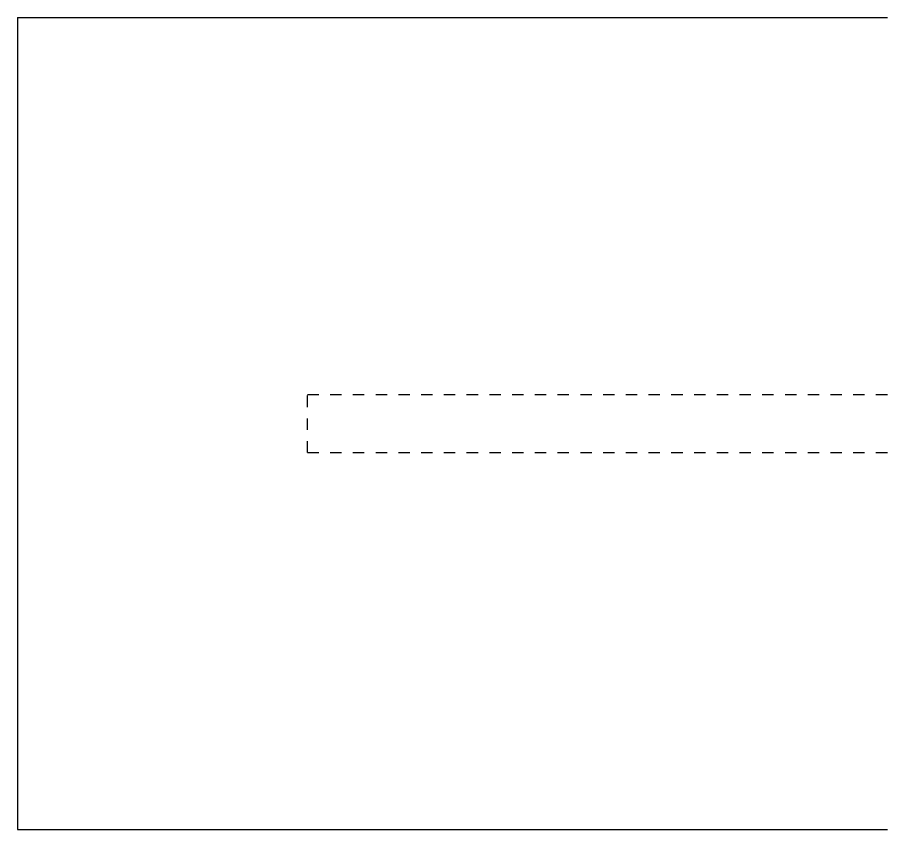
# Model space of a CAD drawing. Header units: millimetres. Extents: x 13 to 49489, y 13 to 3079.
# Drawn here: x 24318.9 to 24468.9, y 193 to 333 of the extents above; entities that cross this region are included whole.
import ezdxf

# ---------------------------------------------------------------- set-up
doc = ezdxf.new("R2010")
doc.units = ezdxf.units.MM
doc.linetypes.add('DXK_LINE_DOT2', pattern=[3.9198, 1.9599, -1.9599])
doc.layers.add('STÅL', color=7, linetype='Continuous')

msp = doc.modelspace()

# ---------------------------------------------------------------- linework, layer by layer
at = {"layer": 'STÅL', "color": 2, "linetype": 'Continuous'}
for p, q in [((24318.92, 333), (24468.92, 333)), ((24318.92, 333), (24318.92, 193)), ((24318.92, 193), (24468.92, 193))]:
    msp.add_line(p, q, dxfattribs=at)
at = {"layer": 'STÅL', "color": 7, "linetype": 'DXK_LINE_DOT2'}
for p, q in [((24368.92, 258), (24368.92, 268)), ((24368.92, 268), (24468.92, 268)), ((24368.92, 258), (24468.92, 258))]:
    msp.add_line(p, q, dxfattribs=at)

doc.saveas('drawing.dxf')
